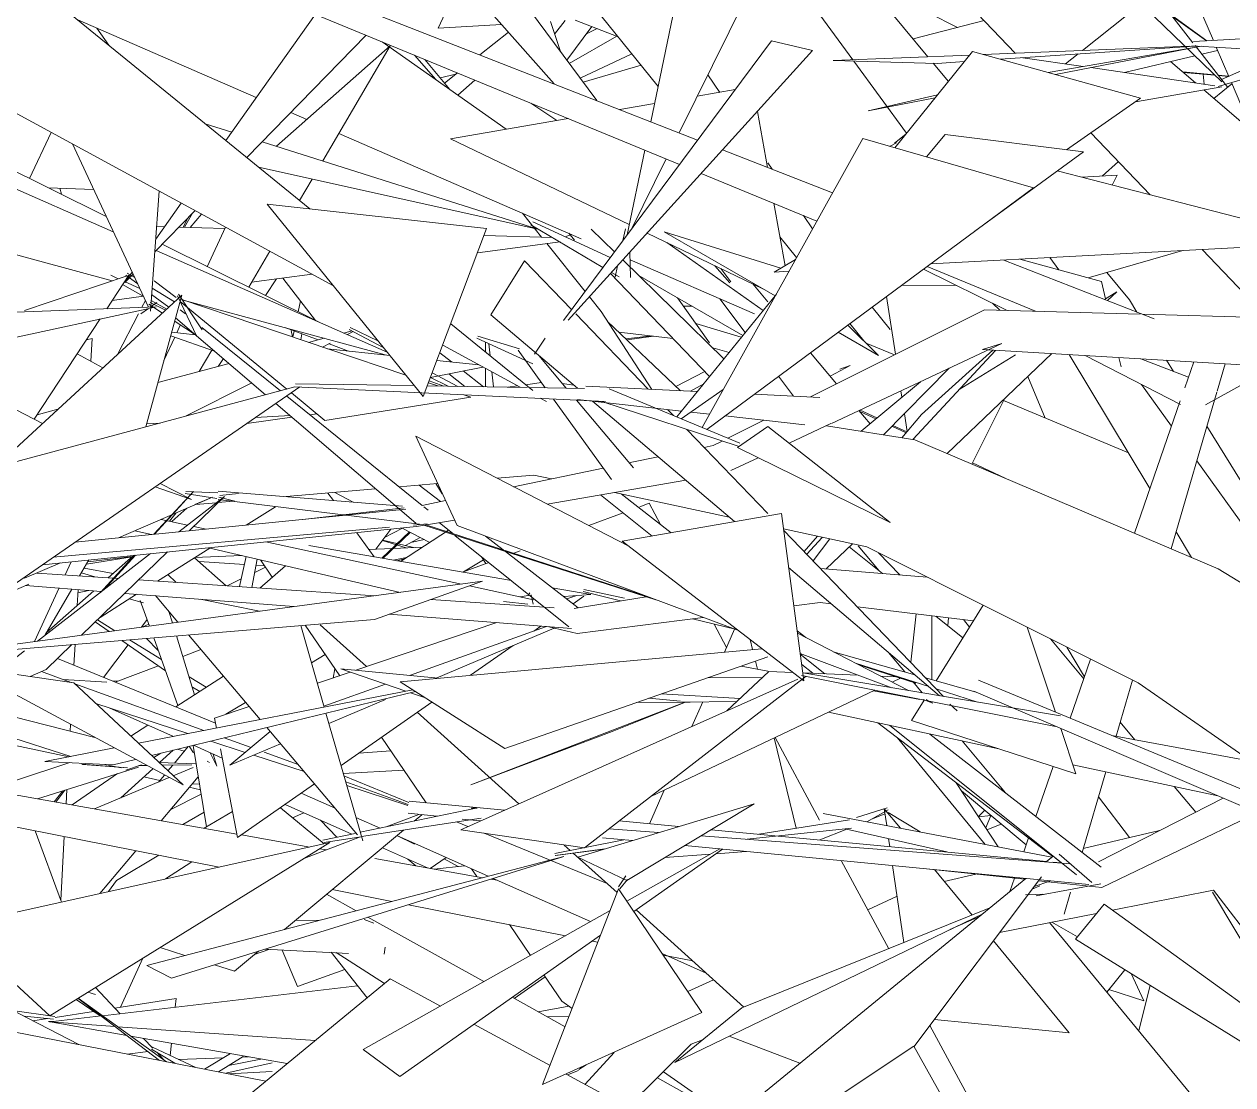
# Model space of a CAD drawing. Header units: millimetres. Extents: x 78096 to 288885, y -20632 to 149556.
# Drawn here: x 251142.8 to 251389.1, y 94110.8 to 94326.8 of the extents above; entities that cross this region are included whole.
import ezdxf

# ---------------------------------------------------------------- set-up
doc = ezdxf.new("R2010")
doc.units = ezdxf.units.MM
doc.layers.add('G-IMPT', color=8, linetype='Continuous', lineweight=9)
doc.layers.add('L-PLNT', color=71, linetype='Continuous', lineweight=9)

# ---------------------------------------------------------------- blocks, each defined once
blk = doc.blocks.new('ZZ-V - Tree Broadleaf 1 - 3dtree rotund SIMPLU-4826059-TOMH A-A')
at = {"layer": 'G-IMPT'}
for p, q in [((25575.53, 94314.15), (25534.24, 94365.21)), ((25512.98, 94361.45), (25554.38, 94314.63)), ((25530.25, 94355.59), (25563.03, 94311.24)), ((25627.4, 94342.8), (25648.27, 94320.9)), ((25680.86, 94341.68), (25688.63, 94323.52)), ((25530.71, 94325.98), (25535.42, 94336.07)), ((25630.47, 94320.18), (25617.28, 94336.09)), ((25661.95, 94321.44), (25673.91, 94330.95)), ((25615.19, 94319.57), (25607.74, 94329.76)), ((25493.68, 94311.88), (25457.3, 94327.68)), ((25463.64, 94322.52), (25461.17, 94326)), ((25543.65, 94326.76), (25530.71, 94325.98)), ((25627.45, 94323.82), (25641.93, 94327.55)), ((25520.92, 94322.37), (25497.79, 94301.94)), ((25520.92, 94322.37), (25507.2, 94298.95)), ((25519.29, 94323.23), (25544.57, 94305.4)), ((25686.26, 94320.7), (25689.51, 94321.48)), ((25689.24, 94322.11), (25691.77, 94316.18)), ((25525.93, 94320.49), (25530.22, 94315.52)), ((25528.01, 94319.63), (25533.1, 94313.49)), ((25626.14, 94304.61), (25615.39, 94319.3)), ((25634.66, 94315.13), (25631.57, 94318.85)), ((25658.52, 94318.71), (25661.07, 94320.74)), ((25670.53, 94316.96), (25684.86, 94320.37)), ((25679.93, 94319.2), (25685.02, 94314.84)), ((25588.08, 94312.93), (25585.64, 94316.52)), ((25692.32, 94314.9), (25697.1, 94303.73)), ((25583.47, 94312.14), (25591.23, 94313.48)), ((25686.68, 94313.42), (25696.58, 94304.95)), ((25503.98, 94307.4), (25500.7, 94308.83)), ((25567.71, 94309.41), (25574.8, 94310.64)), ((25595.74, 94309.01), (25597.79, 94297.64)), ((25533.26, 94303.45), (25557.22, 94307.59)), ((25559.86, 94283.12), (25510.49, 94304.57)), ((25663.7, 94304.69), (25675.74, 94292.06)), ((25533.26, 94303.45), (25569.65, 94286)), ((25622.69, 94301.92), (25624.06, 94302.62)), ((25598.75, 94297.26), (25597.86, 94298.56)), ((25505.04, 94295.27), (25502.48, 94290.9)), ((25669.03, 94296.09), (25661.87, 94295.63)), ((25669.03, 94296.09), (25668, 94294.05)), ((25599.1, 94290.34), (25601.39, 94277.63)), ((25551.79, 94283.45), (25547.89, 94288.33)), ((25607, 94285.14), (25605.16, 94287.84)), ((25473.37, 94285.6), (25474.96, 94285.56)), ((25477.9, 94285.48), (25487.27, 94285.22)), ((25483.67, 94277.43), (25487.39, 94285.49)), ((25557.33, 94284.23), (25558.5, 94282.8)), ((25573.28, 94284.25), (25596.89, 94272.93)), ((25599.34, 94271.52), (25576.79, 94284.51)), ((25600.52, 94277.12), (25576.79, 94284.51)), ((25538.74, 94280.28), (25555.55, 94282.47)), ((25540.06, 94283.77), (25553.99, 94283.39)), ((25560.65, 94272.39), (25552.86, 94282.12)), ((25577.29, 94282.33), (25596.9, 94268.51)), ((25603.74, 94279.27), (25600.33, 94283.49)), ((25496.43, 94280.57), (25492.13, 94273.23)), ((25655.33, 94279.27), (25657.13, 94276.78)), ((25682.4, 94280.7), (25663.13, 94275.15)), ((25686.37, 94280.91), (25698.85, 94267.8)), ((25595.14, 94267.8), (25569.83, 94278.79)), ((25587.1, 94277.62), (25590.16, 94274.17)), ((25588.31, 94277.05), (25590.32, 94274.32)), ((25646.63, 94268.53), (25629.62, 94276.95)), ((25665.82, 94274.42), (25649.18, 94278.95)), ((25492.73, 94274.27), (25505.07, 94275.88)), ((25505.72, 94266.49), (25499.11, 94275.1)), ((25571.48, 94275.73), (25592.76, 94263.4)), ((25665.82, 94274.42), (25666.64, 94270.86)), ((25671.54, 94270.66), (25666.91, 94276.24)), ((25594.81, 94273.93), (25597.86, 94270.29)), ((25625.17, 94273.66), (25636.35, 94273.62)), ((25464.33, 94270.55), (25470.69, 94271.39)), ((25563.91, 94268.32), (25561.53, 94271.3)), ((25588.08, 94270.86), (25593.28, 94264.04)), ((25623.87, 94259.58), (25622.08, 94271.37)), ((25643.67, 94270), (25645.15, 94268.57)), ((25673.07, 94268.17), (25671.54, 94270.66)), ((25574.24, 94252.45), (25563.91, 94268.32)), ((25619.13, 94269.18), (25622.78, 94264.65)), ((25477.47, 94263.96), (25478.2, 94265.55)), ((25580.06, 94252.17), (25565.24, 94266.28)), ((25620.45, 94259.35), (25614.2, 94265.54)), ((25617.43, 94262.34), (25614.6, 94265.84)), ((25460.23, 94262.78), (25459.06, 94262.54)), ((25460.23, 94262.78), (25459.97, 94258.19)), ((25474.87, 94258.31), (25477.06, 94263.08)), ((25620.45, 94259.35), (25612.23, 94264.08)), ((25462.44, 94256.84), (25457.2, 94259.7)), ((25484.63, 94260.44), (25482.07, 94256.07)), ((25606.57, 94259.9), (25611.88, 94253.58)), ((25623.65, 94259.47), (25617.9, 94261.87)), ((25659.27, 94259.52), (25675.71, 94232.28)), ((25614.67, 94257.33), (25610.55, 94255.16)), ((25612.52, 94256.54), (25614.67, 94257.33)), ((25662.5, 94259.33), (25681.91, 94249.38)), ((25669.39, 94258.93), (25669.83, 94257.05)), ((25673.86, 94258.67), (25683.57, 94254.91)), ((25680.49, 94256.1), (25679.1, 94258.36)), ((25684.66, 94258.04), (25682.83, 94252.78)), ((25701.07, 94257.08), (25687.01, 94249.28)), ((25691.05, 94257.67), (25689.41, 94252.07)), ((25600.08, 94255.1), (25603.14, 94251.08)), ((25621.46, 94243.18), (25634.84, 94256.75)), ((25650.86, 94255.05), (25654.39, 94246.6)), ((25584.82, 94253.6), (25582.15, 94252.07)), ((25616.88, 94243.92), (25628.95, 94253.99)), ((25625.19, 94250.86), (25625, 94252.14)), ((25674, 94253.44), (25680.12, 94244.96)), ((25646.1, 94250.52), (25639.42, 94237.24)), ((25671.35, 94239.49), (25645.91, 94250.15)), ((25681.9, 94250.08), (25672.54, 94223.16)), ((25689.36, 94251.9), (25680.01, 94219.98)), ((25616.44, 94248.13), (25618.7, 94245.44)), ((25620.11, 94246.62), (25616.66, 94248.24)), ((25626.26, 94243.87), (25625.71, 94247.49)), ((25626.17, 94243.77), (25623.34, 94245.1)), ((25698.61, 94226.65), (25687.33, 94244.98)), ((25646.25, 94234.33), (25639.54, 94237.49)), ((25685.25, 94237.86), (25695.51, 94223.65)), ((25531.56, 94231.2), (25530.28, 94233.26)), ((25509.38, 94229.81), (25508.26, 94231.34)), ((25509.64, 94231.46), (25513.4, 94229.48)), ((25479.51, 94228.23), (25476.44, 94225.51)), ((25497.58, 94228.55), (25491.64, 94224.8)), ((25573.69, 94229.24), (25571.8, 94228.55)), ((25573.69, 94229.24), (25576.03, 94224.91)), ((25568.41, 94227.29), (25561.41, 94224.71)), ((25517.7, 94218.34), (25514.13, 94223.26)), ((25532.85, 94223.75), (25523.06, 94217.41)), ((25523.4, 94224.21), (25529, 94221.25)), ((25681.03, 94223.46), (25684.2, 94218.2)), ((25484.22, 94220.12), (25473.53, 94213.39)), ((25621.22, 94214.95), (25614.44, 94220.36)), ((25459.59, 94217.71), (25457.68, 94214.45)), ((25468.69, 94218.64), (25463.53, 94214.06)), ((25481.12, 94218.17), (25487.51, 94212.45)), ((25496.94, 94214.22), (25494.55, 94217.72)), ((25539.95, 94217.73), (25535.89, 94215.3)), ((25540.43, 94216.97), (25539.56, 94218.37)), ((25547.4, 94219.55), (25546.11, 94219.07)), ((25454.74, 94214.65), (25455.99, 94217.34)), ((25541.03, 94217.19), (25535.68, 94215.22)), ((25475.64, 94214.72), (25477.36, 94213.13)), ((25448.5, 94201.1), (25453.52, 94212)), ((25456.12, 94211.79), (25450.59, 94202.34)), ((25460.58, 94211.44), (25450.88, 94202.84)), ((25457.38, 94211.69), (25457.2, 94208.44)), ((25469.28, 94210.71), (25461.84, 94206.02)), ((25628.11, 94206.72), (25626.98, 94196.87)), ((25631.28, 94206.35), (25631.29, 94193.35)), ((25637.61, 94201.86), (25632.12, 94206.25)), ((25634.7, 94205.94), (25634.52, 94204.33)), ((25637.76, 94205.58), (25638.95, 94204.01)), ((25510.66, 94194.12), (25503.62, 94204.43)), ((25506.68, 94204.52), (25516.15, 94195.98)), ((25586.93, 94204.64), (25589.49, 94199.9)), ((25456.76, 94200.52), (25456.52, 94196.27)), ((25655.45, 94201.62), (25662.25, 94193.52)), ((25507.72, 94198.42), (25504.91, 94196.74)), ((25662.38, 94193.91), (25658.79, 94199.95)), ((25453.19, 94197.63), (25485.37, 94184.46)), ((25663.64, 94197.52), (25659.46, 94185.5)), ((25454.33, 94193.35), (25463.22, 94192.84)), ((25486.98, 94194.05), (25477.28, 94187.77)), ((25672.18, 94193.24), (25668.84, 94181.82)), ((25491.5, 94188.7), (25487.47, 94186.28)), ((25460.76, 94181.57), (25440.07, 94186.85)), ((25463.67, 94187.61), (25476.82, 94181.77)), ((25526.46, 94186.68), (25547.14, 94168.03)), ((25455.85, 94184.21), (25455.77, 94182.84)), ((25471.6, 94184.09), (25468.11, 94181.83)), ((25669.67, 94184.66), (25672.66, 94181.11)), ((25455.88, 94177.7), (25442.38, 94182.02)), ((25528.3, 94168.28), (25519.2, 94181.62)), ((25599.37, 94181.54), (25608.43, 94164.7)), ((25642.17, 94159.78), (25624.25, 94181.53)), ((25442.06, 94180.45), (25455.49, 94177.62)), ((25474.24, 94178.36), (25472.77, 94177.47)), ((25480.88, 94179.96), (25486.74, 94177.36)), ((25400.74, 94177.64), (25489.73, 94161.87)), ((25444.84, 94172.88), (25455.7, 94176.43)), ((25467.46, 94175.36), (25458.16, 94176.15)), ((25458.29, 94176.06), (25467.46, 94175.36)), ((25462.8, 94176.08), (25466.14, 94175.38)), ((25467.1, 94174.9), (25470.31, 94176)), ((25449.12, 94169.07), (25469.67, 94175.54)), ((25511.54, 94173.74), (25524.74, 94168.34)), ((25656.03, 94175.64), (25652.49, 94165.45)), ((25666.72, 94174.56), (25661.9, 94158.13)), ((25398.65, 94172.45), (25486.08, 94155.15)), ((25455.11, 94170.96), (25454.95, 94168.04)), ((25636.27, 94172.35), (25644.79, 94159.28)), ((25680.66, 94171.57), (25685.04, 94166.35)), ((25454.25, 94170.69), (25452.47, 94168.48)), ((25452.83, 94168.41), (25454.66, 94170.81)), ((25502.83, 94170.21), (25509.71, 94167.16)), ((25650.48, 94159.67), (25637.34, 94170.72)), ((25665.23, 94169.47), (25671.55, 94161.16)), ((25483.07, 94163.06), (25488.84, 94166.48)), ((25513.98, 94165.26), (25518.88, 94163.09)), ((25534.47, 94164.35), (25536.79, 94163.4)), ((25645.41, 94163.93), (25642.51, 94162.78)), ((25453.99, 94148.04), (25448.64, 94162.55)), ((25454.57, 94161.38), (25453.85, 94148.41)), ((25490.63, 94161.71), (25504.57, 94159.25)), ((25522.3, 94161.57), (25540.93, 94153.3)), ((25540.07, 94162.06), (25565.12, 94151.81)), ((25650.99, 94161.12), (25650, 94158.29)), ((25677.68, 94162.61), (25662.14, 94158.93)), ((25506.61, 94158.88), (25507.89, 94158.66)), ((25556.42, 94159.66), (25557.64, 94158.55)), ((25465.17, 94152.44), (25473.82, 94157.57)), ((25475.2, 94152.74), (25480.51, 94156.25)), ((25517.84, 94156.89), (25539.8, 94153)), ((25558.25, 94158), (25567.16, 94149.96)), ((25612.85, 94156.49), (25622.51, 94138.54)), ((25536.09, 94155.45), (25529.88, 94154.76)), ((25538.58, 94153.22), (25537.49, 94154.82)), ((25640.24, 94153.75), (25633.82, 94152.23)), ((25465.17, 94152.44), (25463.59, 94150.17)), ((25541.45, 94152.71), (25542.77, 94152.48)), ((25541.92, 94152.86), (25561.74, 94144.05)), ((25648.14, 94152.91), (25647.19, 94150.19)), ((25507.99, 94149.63), (25514.04, 94146.28)), ((25509.14, 94150.59), (25521.31, 94148.18)), ((25624.21, 94149.21), (25618.23, 94146.49)), ((25659.54, 94150.04), (25658.23, 94145.57)), ((25688.66, 94150.46), (25668.12, 94146.38)), ((25704.35, 94123.37), (25688.48, 94150.04)), ((25721.18, 94108.04), (25688.66, 94150.46)), ((25524.67, 94147.51), (25556.65, 94141.18)), ((25571.07, 94146.44), (25593.02, 94126.64)), ((25501.55, 94144.26), (25506.6, 94144.34)), ((25517.62, 94143.74), (25515.64, 94144.48)), ((25516.42, 94144.96), (25540.04, 94131.85)), ((25664.84, 94145.73), (25645.08, 94141.81)), ((25688.93, 94103.03), (25655.28, 94143.87)), ((25655.76, 94143.93), (25660.96, 94140.95)), ((25549.53, 94137.18), (25545.26, 94143.44)), ((25562.09, 94140.11), (25563.25, 94139.88)), ((25495.33, 94138.43), (25512.46, 94137.57)), ((25516.23, 94128.54), (25508.93, 94137.84)), ((25509.92, 94137.8), (25519.8, 94131.48)), ((25519.96, 94138.85), (25519.73, 94137.46)), ((25576.34, 94137.57), (25585.34, 94133.57)), ((25576.56, 94137.24), (25582.59, 94136.05)), ((25427.18, 94134.65), (25457.54, 94119.01)), ((25483.97, 94101.98), (25520.92, 94132.4)), ((25520.92, 94132.4), (25531.17, 94126.86)), ((25555.91, 94127.84), (25552.26, 94133.19)), ((25586.84, 94132.22), (25581.56, 94129.82)), ((25459.37, 94129.67), (25460.9, 94129.25)), ((25675.74, 94131.09), (25673.42, 94121.85)), ((25475.41, 94115.53), (25457.37, 94128.44)), ((25457.37, 94128.43), (25473.97, 94115.81)), ((25545.81, 94128.64), (25556.58, 94122.66)), ((25558.02, 94126.37), (25555.91, 94127.84)), ((25420.74, 94126.18), (25495.64, 94111.59)), ((25538.02, 94123.16), (25553.53, 94114.78)), ((25630.91, 94122.93), (25651.5, 94084.68)), ((25584.57, 94119.98), (25582.26, 94119.08)), ((25566.55, 94117.43), (25560.65, 94110.93)), ((25582.26, 94119.08), (25569.32, 94106.24)), ((25559.37, 94113.96), (25560.9, 94114.87)), ((25556.79, 94113.02), (25594.66, 94092.55)), ((25557.08, 94112.86), (25559.33, 94113.76)), ((25575.37, 94112.24), (25590.42, 94103.88)), ((25622.89, 94081.34), (25576.61, 94113.47))]:
    blk.add_line(p, q, dxfattribs=at)
blk = doc.blocks.new('ZZ-V - Tree Broadleaf 1 - 3dtree rotund SIMPLU-4826034-TOMH A-A')
at = {"layer": 'G-IMPT'}
for p, q in [((25687.25, 94323.45), (25621.84, 94370.39)), ((25624.76, 94369.14), (25687.28, 94323.45)), ((25606.06, 94357.81), (25579.79, 94304.68)), ((25584.12, 94355.25), (25574.02, 94306.94)), ((25471.87, 94346.92), (25583.58, 94303.2)), ((25442.44, 94339.78), (25504.56, 94289.21)), ((25690.35, 94315.07), (25665.6, 94338.99)), ((25487.69, 94336.25), (25579.9, 94298.25)), ((25487.46, 94303.13), (25505.72, 94328.82)), ((25680.16, 94328.53), (25684.47, 94323)), ((25509.37, 94273.54), (25411.04, 94326.97)), ((25516.06, 94324.56), (25491.74, 94299.64)), ((25684.58, 94323.31), (25711.32, 94324.71)), ((25556.23, 94266.46), (25598.65, 94323.45)), ((25607, 94321.42), (25557.2, 94266.53)), ((25607, 94321.42), (25598.65, 94323.45)), ((25639.6, 94321.23), (25623.72, 94301.63)), ((25639.6, 94321.23), (25673.81, 94311.74)), ((25683.73, 94322.31), (25641.76, 94320.64)), ((25645.19, 94319.68), (25684.88, 94322.33)), ((25654.99, 94316.96), (25685.1, 94322.13)), ((25686.18, 94322.31), (25656.46, 94316.56)), ((25684.25, 94322.39), (25709.99, 94320.93)), ((25684.9, 94322.45), (25691.57, 94313.89)), ((25639.03, 94320.53), (25611.16, 94319.41)), ((25632.4, 94318.83), (25611.16, 94319.41)), ((25632.4, 94318.83), (25637.96, 94319.2)), ((25649.79, 94319.99), (25662.12, 94318.19)), ((25689.64, 94314.11), (25713.02, 94320.98)), ((25690.29, 94315.53), (25701.05, 94320.29)), ((25663.7, 94317.96), (25688.95, 94314.27)), ((25672.77, 94311.02), (25690.38, 94314.06)), ((25632.46, 94312.41), (25618.32, 94309.17)), ((25631.98, 94311.82), (25618.32, 94309.17)), ((25673.81, 94311.74), (25658.75, 94301.24)), ((25416.84, 94310.58), (25463.12, 94287.63)), ((25488.67, 94304.83), (25483.26, 94306.55)), ((25626, 94304.44), (25623.71, 94302.56)), ((25630.19, 94299.77), (25634, 94304.35)), ((25662.16, 94300.81), (25634, 94304.35)), ((25456.22, 94302.42), (25471.71, 94269.2)), ((25551.01, 94285.05), (25494.88, 94302.86)), ((25584.48, 94244.68), (25617.22, 94303.5)), ((25652, 94293.5), (25617.22, 94303.5)), ((25572.82, 94301.17), (25569.2, 94283.88)), ((25577.16, 94299.38), (25570.09, 94285.07)), ((25588.66, 94301.21), (25611.07, 94292.44)), ((25662.16, 94300.81), (25640.06, 94284.67)), ((25494.12, 94297.7), (25551.01, 94285.05)), ((25656.83, 94296.92), (25711.37, 94282.91)), ((25439.55, 94295.53), (25464.55, 94284.54)), ((25584.32, 94296.43), (25607.88, 94286.72)), ((25472.09, 94268.4), (25473.9, 94292.81)), ((25652, 94293.5), (25585.45, 94244.28)), ((25473.18, 94283.04), (25478.39, 94290.37)), ((25540.59, 94285.19), (25495.86, 94290.18)), ((25527.7, 94250.96), (25495.86, 94290.18)), ((25481.2, 94288.85), (25472.98, 94280.44)), ((25464.34, 94274.56), (25424.14, 94285.47)), ((25540.59, 94285.19), (25527.7, 94250.96)), ((25549.63, 94285.98), (25564.3, 94277.29)), ((25550.01, 94286.55), (25565.78, 94279.28)), ((25561.92, 94285.05), (25566.64, 94280.44)), ((25568.87, 94285.16), (25568.36, 94282.74)), ((25474.49, 94281.98), (25506.37, 94266.17)), ((25631.04, 94278), (25710.25, 94282.16)), ((25473.26, 94280.72), (25520.34, 94260.03)), ((25569.78, 94280.4), (25569.93, 94275.25)), ((25541.45, 94267.62), (25548.33, 94278.64)), ((25557.9, 94268.69), (25548.33, 94278.64)), ((25567.26, 94277.62), (25566.76, 94275.27)), ((25568.41, 94278.72), (25588.94, 94258.69)), ((25599.19, 94276.32), (25603.54, 94278.92)), ((25630.33, 94277.47), (25652.41, 94268.37)), ((25645.96, 94278.78), (25676.56, 94266.8)), ((25467.36, 94275.58), (25446.49, 94268.5)), ((25463.22, 94268.87), (25467.7, 94275.7)), ((25464.03, 94275.67), (25465.57, 94274.97)), ((25466.84, 94274.39), (25469.95, 94272.97)), ((25466.89, 94274.2), (25468.39, 94276.31)), ((25468.57, 94275.92), (25466.89, 94274.2)), ((25467.1, 94275.72), (25469.51, 94273.91)), ((25467.37, 94276.14), (25468.91, 94275.2)), ((25472.88, 94274.57), (25477.35, 94271.12)), ((25565.85, 94276.06), (25586, 94255.05)), ((25566.03, 94276.26), (25567.61, 94275.33)), ((25599.19, 94276.32), (25602.18, 94276.48)), ((25466.45, 94273.78), (25470.66, 94271.45)), ((25472.43, 94273.06), (25477.03, 94270.26)), ((25477.86, 94271.84), (25482.64, 94264.57)), ((25599.61, 94271.86), (25579.33, 94246.82)), ((25669, 94272.33), (25666.46, 94270.76)), ((25669, 94272.33), (25667.09, 94270.51)), ((25440.4, 94236.55), (25478.49, 94271.6)), ((25471.18, 94244.81), (25478.49, 94271.6)), ((25471.79, 94269.81), (25474.55, 94267.98)), ((25472.05, 94270.15), (25475.16, 94268.54)), ((25472.25, 94270.57), (25475.44, 94268.8)), ((25472.34, 94271.79), (25475.83, 94269.16)), ((25477.59, 94271.51), (25481.55, 94263.2)), ((25499.89, 94252.5), (25478.15, 94270.35)), ((25524.17, 94255.31), (25478.27, 94270.81)), ((25519.93, 94259.46), (25478.77, 94270.64)), ((25408.05, 94267.07), (25450.15, 94245.52)), ((25408.66, 94266.76), (25473.29, 94269.26)), ((25424.48, 94258.66), (25471.83, 94268.94)), ((25472, 94268.98), (25473.29, 94269.26)), ((25477.24, 94267.04), (25495.58, 94251.35)), ((25478.15, 94268.66), (25479.22, 94267.8)), ((25541.45, 94267.62), (25559.08, 94252.66)), ((25573.48, 94252.49), (25558.75, 94267.8)), ((25642.03, 94268.66), (25606.56, 94250.92)), ((25673.72, 94267.77), (25642.03, 94268.66)), ((25713.38, 94266.64), (25674.13, 94267.75)), ((25448.45, 94246.39), (25461.84, 94266.78)), ((25477.14, 94266.26), (25481.48, 94263.38)), ((25482.61, 94265.06), (25498.58, 94252.15)), ((25499.67, 94264.96), (25506.29, 94262.53)), ((25512.57, 94264.65), (25519.55, 94261)), ((25512.77, 94265.04), (25518.46, 94262.35)), ((25533.29, 94265.81), (25549.98, 94252.23)), ((25485.18, 94260.24), (25476.24, 94263.36)), ((25481.19, 94263.57), (25476.44, 94264.07)), ((25504.34, 94262.01), (25507.48, 94262.84)), ((25511.5, 94263.92), (25513.15, 94264.36)), ((25512.23, 94263.59), (25513.44, 94264.2)), ((25538.58, 94262.84), (25550.02, 94257.67)), ((25538.81, 94263.31), (25547.31, 94260.73)), ((25540.34, 94262.04), (25540.34, 94260.07)), ((25552.49, 94262.87), (25550.35, 94259.6)), ((25507.18, 94261.05), (25508.73, 94261.82)), ((25520.88, 94259.36), (25508.19, 94260.71)), ((25508.5, 94261.71), (25512.46, 94260.25)), ((25531.06, 94259.88), (25533.43, 94258.03)), ((25547.4, 94252.87), (25531.65, 94261.43)), ((25541.05, 94261.72), (25541.32, 94259.28)), ((25547.02, 94260.41), (25552.53, 94252.77)), ((25645.54, 94261.77), (25610.84, 94245.51)), ((25627.43, 94242.23), (25644.26, 94260.39)), ((25629.2, 94247.3), (25643.7, 94260.42)), ((25655.76, 94259.72), (25634.4, 94239.37)), ((25641.63, 94260.54), (25645.54, 94261.77)), ((25714.33, 94256.31), (25641.63, 94260.54)), ((25473.64, 94253.83), (25488.16, 94257.69)), ((25538.99, 94257.44), (25530.48, 94258.34)), ((25551.25, 94259.31), (25556.82, 94252.7)), ((25648.32, 94259.5), (25636.86, 94252.4)), ((25529.17, 94254.86), (25532.73, 94253.09)), ((25529.18, 94254.88), (25539.84, 94256.98)), ((25529.52, 94255.79), (25534.73, 94253.06)), ((25532.91, 94255.62), (25536.15, 94253.04)), ((25535.8, 94256.19), (25539.94, 94252.97)), ((25540.35, 94256.71), (25540.35, 94252.97)), ((25541.67, 94255.99), (25542.01, 94252.94)), ((25501.52, 94252.94), (25419.16, 94230.86)), ((25434.26, 94205.81), (25502.55, 94252.93)), ((25479.28, 94246.98), (25492.75, 94253.77)), ((25501.52, 94252.96), (25564.83, 94249.97)), ((25501.69, 94253.6), (25525.89, 94253.2)), ((25528.53, 94253.16), (25548.86, 94252.83)), ((25530.65, 94253.13), (25528.76, 94253.76)), ((25528.92, 94254.2), (25531.89, 94253.1)), ((25546.86, 94253.17), (25544.89, 94252.89)), ((25551.75, 94253.85), (25548.54, 94253.4)), ((25549.25, 94252.82), (25560.5, 94252.64)), ((25558.34, 94253.29), (25556, 94253.67)), ((25560.79, 94253.09), (25583.53, 94252.01)), ((25592.2, 94241.47), (25565.55, 94252.54)), ((25588.81, 94252.45), (25580.21, 94246.45)), ((25499.89, 94251.09), (25527.46, 94228.81)), ((25507.65, 94246.13), (25500.82, 94251.74)), ((25507.65, 94246.13), (25537.39, 94250.85)), ((25537.39, 94250.85), (25535.95, 94251.34)), ((25552.76, 94249.96), (25551.49, 94250.65)), ((25554.19, 94250.47), (25566.04, 94234.07)), ((25558.88, 94250.25), (25570.52, 94236.44)), ((25559.11, 94250.41), (25580.31, 94248.03)), ((25562.14, 94250.07), (25591.09, 94225.51)), ((25591.82, 94240.86), (25564.04, 94249.99)), ((25595.16, 94251.46), (25608.46, 94250.82)), ((25449.03, 94247.26), (25453.27, 94248.39)), ((25497.67, 94249.56), (25526.14, 94225.19)), ((25506.03, 94247.46), (25504.62, 94247.27)), ((25578.67, 94247.09), (25577.46, 94248.35)), ((25582.17, 94247.82), (25585.99, 94247.39)), ((25629.2, 94247.3), (25625.16, 94242.59)), ((25471.36, 94245.44), (25474.12, 94245.59)), ((25500.94, 94246.75), (25491.74, 94245.47)), ((25493.5, 94246.69), (25500.55, 94247.09)), ((25589.18, 94247.04), (25605.43, 94245.21)), ((25597.04, 94246.15), (25589.73, 94242.5)), ((25597.9, 94244.87), (25591.67, 94240.63)), ((25597.9, 94244.87), (25622.8, 94225.32)), ((25610.74, 94245.46), (25602.23, 94241.47)), ((25627.84, 94242.16), (25609.84, 94245.04)), ((25534.57, 94224.69), (25526.17, 94242.89)), ((25569.45, 94220.56), (25526.17, 94242.89)), ((25597.86, 94227.14), (25581.36, 94244.3)), ((25586.72, 94240.99), (25584.9, 94240.62)), ((25588.59, 94241.92), (25586.72, 94240.99)), ((25622.8, 94225.32), (25591.67, 94240.63)), ((25689.59, 94215.91), (25627.84, 94242.16)), ((25575.55, 94238.69), (25569.85, 94237.52)), ((25595.94, 94238.53), (25590.33, 94235.9)), ((25550.24, 94235), (25542.73, 94234.34)), ((25564.36, 94236.39), (25546.05, 94232.63)), ((25553.81, 94234.23), (25550.24, 94235)), ((25473.08, 94232.59), (25480.46, 94230.01)), ((25474.07, 94233.28), (25480.46, 94230.01)), ((25530.6, 94233.29), (25522.76, 94232.6)), ((25526.85, 94232.96), (25531.23, 94229.58)), ((25581.15, 94233.94), (25552.93, 94229.09)), ((25484.75, 94230.49), (25465.58, 94222.22)), ((25472.82, 94222.94), (25480.85, 94231.65)), ((25480.85, 94231.65), (25472.94, 94222.95)), ((25487.17, 94230.61), (25477.89, 94223.44)), ((25479.17, 94231.26), (25485.62, 94230.25)), ((25479.33, 94231.63), (25485.85, 94231.37)), ((25480.01, 94223.65), (25487.18, 94230.6)), ((25481.15, 94228.98), (25484.72, 94230.49)), ((25526.93, 94225), (25485.88, 94230.02)), ((25485.93, 94231.73), (25523.47, 94228.65)), ((25486.06, 94230.48), (25489.27, 94229.67)), ((25490.03, 94231.21), (25486.24, 94230.86)), ((25517.96, 94232.19), (25499.73, 94230.6)), ((25563.82, 94230.96), (25574.32, 94222.58)), ((25590.03, 94226.41), (25566.67, 94231.45)), ((25567.98, 94231.17), (25578.16, 94223.25)), ((25456.77, 94221.34), (25524.17, 94228.03)), ((25485.56, 94229.36), (25481.27, 94228.99)), ((25488.93, 94229.66), (25485.94, 94229.4)), ((25523.83, 94228.33), (25503.14, 94225.95)), ((25532.22, 94229.79), (25527.46, 94228.81)), ((25527.78, 94228.55), (25528.66, 94227.83)), ((25479.67, 94224.81), (25474.28, 94225.97)), ((25525.69, 94224.82), (25528.51, 94225.08)), ((25534.04, 94225.84), (25526.28, 94224.5)), ((25530.92, 94225.3), (25533.69, 94223.08)), ((25600.63, 94227.17), (25568.22, 94221.51)), ((25600.63, 94227.17), (25605.22, 94193.08)), ((25526.28, 94224.5), (25450.11, 94216.74)), ((25452.31, 94218.26), (25520.83, 94224.39)), ((25472.33, 94222.89), (25468.95, 94223.67)), ((25483.47, 94223.99), (25480.93, 94224.54)), ((25527.77, 94224.76), (25575.09, 94209.58)), ((25528.24, 94224.84), (25572.64, 94210.5)), ((25534.14, 94222.71), (25557.33, 94204.12)), ((25534.57, 94224.69), (25591.88, 94203.33)), ((25618.05, 94220.35), (25601.05, 94224.02)), ((25633.66, 94189.93), (25601.08, 94223.79)), ((25523.01, 94211.11), (25483.94, 94220.19)), ((25535.46, 94212.78), (25495.6, 94221.38)), ((25504.36, 94220.65), (25545.64, 94213.5)), ((25540.39, 94222.52), (25543.98, 94219.75)), ((25605.22, 94193.08), (25568.22, 94221.51)), ((25607.97, 94222.53), (25605.3, 94219.41)), ((25605.8, 94218.89), (25608.98, 94222.31)), ((25610.48, 94221.99), (25607.1, 94217.53)), ((25615.1, 94220.99), (25609.75, 94215.89)), ((25673.32, 94192.67), (25618.05, 94220.35)), ((25472.13, 94218.99), (25449.08, 94201.18)), ((25458.1, 94202.39), (25475.57, 94219.34)), ((25461.92, 94211.1), (25468.88, 94218.66)), ((25469.05, 94218.67), (25462.77, 94211.76)), ((25544.41, 94219.42), (25559.26, 94207.97)), ((25620.45, 94219.15), (25624.76, 94214.66)), ((25453.77, 94217.12), (25446.49, 94213.97)), ((25494.37, 94211.99), (25499.63, 94216.54)), ((25602.11, 94216.15), (25632.87, 94190.06)), ((25630.34, 94214.2), (25608.59, 94215.99)), ((25742.54, 94183.35), (25689.59, 94215.91)), ((25539.74, 94213.36), (25429.74, 94198.58)), ((25440.44, 94209.82), (25447.33, 94212.77)), ((25448.95, 94215.04), (25465.57, 94213.92)), ((25469.7, 94213.64), (25517.86, 94210.42)), ((25539.74, 94213.36), (25517.76, 94205.61)), ((25462.08, 94211.28), (25446.68, 94212.49)), ((25501.32, 94208.2), (25466.87, 94210.9)), ((25473.11, 94210.45), (25477.7, 94205.02)), ((25550.16, 94209.61), (25537.11, 94212.43)), ((25547.4, 94210.22), (25549.07, 94210.48)), ((25549.41, 94210.99), (25549.04, 94210.45)), ((25549.66, 94210.57), (25550.08, 94208.71)), ((25553.97, 94212.05), (25561.8, 94210.7)), ((25556.32, 94210.24), (25561.8, 94210.7)), ((25559, 94210.47), (25556.94, 94209.77)), ((25558.2, 94208.8), (25560.42, 94210.34)), ((25560.25, 94211.28), (25567.88, 94209.38)), ((25560.38, 94211.69), (25568.68, 94209.92)), ((25482.22, 94209.7), (25494.3, 94207.25)), ((25529.24, 94209.65), (25554.32, 94207.97)), ((25544, 94209.25), (25549.02, 94208.7)), ((25573.08, 94210.23), (25558.41, 94207.83)), ((25608.52, 94209.06), (25603.16, 94208.37)), ((25610.8, 94208.79), (25608.52, 94209.06)), ((25639.77, 94205.34), (25616.13, 94208.15)), ((25641.73, 94208.49), (25632.18, 94193.1)), ((25430.54, 94198.34), (25517.76, 94205.61)), ((25557.87, 94203.75), (25520.76, 94206.67)), ((25584.69, 94206.01), (25559.06, 94202.73)), ((25582.54, 94205.73), (25591.21, 94203.58)), ((25502.72, 94204.35), (25507.51, 94187.74)), ((25542.67, 94204.94), (25513.93, 94195.23)), ((25524.91, 94194.18), (25552.81, 94204.15)), ((25554.37, 94203.82), (25530.33, 94193.66)), ((25550.18, 94203.21), (25551.66, 94204.24)), ((25559.06, 94202.73), (25553.28, 94204.08)), ((25589.07, 94198.95), (25591.11, 94203.6)), ((25603.85, 94203.27), (25605.59, 94201.92)), ((25656.46, 94186.74), (25650.71, 94204)), ((25450.86, 94195.37), (25456.12, 94200.47)), ((25479.87, 94202.45), (25494.46, 94185.2)), ((25594.28, 94201.48), (25594.77, 94199.47)), ((25626.54, 94191.11), (25603.91, 94202.78)), ((25446.49, 94199.18), (25440.99, 94194.93)), ((25522.97, 94192.92), (25596.67, 94199.64)), ((25537.29, 94194.23), (25545.97, 94200.27)), ((25544.28, 94179.3), (25597.86, 94197.99)), ((25604.47, 94198.63), (25623.11, 94191.68)), ((25604.49, 94198.51), (25609.47, 94194.53)), ((25611.2, 94199.03), (25627.83, 94194.33)), ((25622.49, 94198.86), (25625.78, 94194.91)), ((25456.49, 94192.69), (25434.1, 94195.93)), ((25478.75, 94171.88), (25434.36, 94195.79)), ((25510.87, 94195.52), (25530.7, 94193.63)), ((25510.87, 94195.52), (25524.17, 94190.98)), ((25592.43, 94196.09), (25597.86, 94195.07)), ((25595.35, 94197.11), (25595.75, 94195.47)), ((25604.78, 94196.39), (25607.07, 94194.64)), ((25615.71, 94196.7), (25630.65, 94191.94)), ((25616.28, 94196.41), (25628.01, 94192.62)), ((25616.42, 94196.33), (25628.01, 94192.62)), ((25450.86, 94195.37), (25447.58, 94193.98)), ((25449.9, 94194.96), (25455.93, 94192.77)), ((25512.82, 94194.85), (25506.11, 94192.59)), ((25603.97, 94193.42), (25535.34, 94162.76)), ((25560.51, 94159.05), (25605.71, 94194.07)), ((25596.7, 94193.71), (25585.73, 94193.76)), ((25598.1, 94195.02), (25589.54, 94186.97)), ((25598.1, 94195.02), (25602.96, 94194.81)), ((25604.71, 94194.17), (25656.45, 94183.76)), ((25605, 94194.73), (25616.25, 94194.24)), ((25605, 94194.7), (25657.53, 94185.95)), ((25620.86, 94194.04), (25623.85, 94193.92)), ((25623.2, 94192.84), (25625.06, 94193.72)), ((25630.02, 94193.71), (25640.3, 94190.81)), ((25640.82, 94193.22), (25813.04, 94121.9)), ((25456.49, 94192.69), (25478.75, 94171.88)), ((25456.7, 94192.5), (25483.01, 94182.97)), ((25525.58, 94191.25), (25469.66, 94180.38)), ((25472.32, 94177.89), (25526.12, 94190.91)), ((25507.45, 94187.94), (25519.97, 94192.41)), ((25544.28, 94179.3), (25522.97, 94192.92)), ((25525.09, 94190.66), (25528.12, 94189.63)), ((25574.02, 94169.52), (25619.66, 94191.16)), ((25619.42, 94191.05), (25628.83, 94189.29)), ((25627.39, 94192.98), (25629.33, 94190.65)), ((25632.2, 94191.45), (25640.59, 94188.77)), ((25639.85, 94191), (25769.03, 94135.53)), ((25719.21, 94160.76), (25673.32, 94192.67)), ((25460.99, 94188.48), (25479.76, 94182.34)), ((25519.98, 94189.29), (25508.46, 94184.42)), ((25510.93, 94175.86), (25529.46, 94188.77)), ((25537.36, 94171.93), (25581.07, 94188.75)), ((25566.15, 94182.78), (25581.08, 94188.75)), ((25582.04, 94188.74), (25571.14, 94188.67)), ((25573.64, 94189.54), (25580.12, 94188.92)), ((25576.17, 94190.42), (25592.24, 94189.51)), ((25591.56, 94188.87), (25580.23, 94188.74)), ((25582.43, 94183.8), (25584.63, 94188.8)), ((25629.72, 94189.14), (25627.15, 94185.01)), ((25629.52, 94189.29), (25631.49, 94188.56)), ((25631.49, 94188.56), (25630.14, 94189.26)), ((25634.92, 94188.32), (25636.48, 94186.99)), ((25492.19, 94187.88), (25485.17, 94185.51)), ((25507.86, 94186.49), (25515.36, 94160.48)), ((25610.24, 94186.69), (25644.93, 94179.24)), ((25485.56, 94183.47), (25485.17, 94185.51)), ((25495.82, 94183.58), (25514.3, 94161.73)), ((25620.31, 94184.53), (25655.94, 94157.34)), ((25622.63, 94184.03), (25660.76, 94153.61)), ((25660.65, 94174.14), (25627.15, 94185.01)), ((25660.65, 94174.14), (25657.57, 94183.39)), ((25484.41, 94180.82), (25491.43, 94178.52)), ((25487.14, 94181.48), (25492.6, 94179.5)), ((25496.51, 94182.76), (25488.29, 94175.9)), ((25566.15, 94182.78), (25537.36, 94171.93)), ((25599.18, 94181.45), (25603.68, 94163.07)), ((25630.86, 94182.26), (25665.77, 94155.12)), ((25637.49, 94180.84), (25646.31, 94170.26)), ((25667.93, 94181.99), (25696.29, 94176.7)), ((25464.74, 94179.42), (25450.61, 94176.68)), ((25489.87, 94161.18), (25486.37, 94179.27)), ((25498.62, 94180.27), (25488.29, 94175.9)), ((25495.25, 94178.55), (25502.21, 94176.02)), ((25464.49, 94176), (25450.61, 94176.68)), ((25464.49, 94176), (25469.05, 94177.1)), ((25493.16, 94177.96), (25503.42, 94174.6)), ((25660.03, 94176), (25689.56, 94169.66)), ((25489.87, 94161.18), (25505.53, 94172.1)), ((25511.89, 94172.52), (25524.63, 94167.91)), ((25512.11, 94171.76), (25524.57, 94167.68)), ((25544.31, 94166.76), (25524.81, 94168.61)), ((25573.75, 94163.97), (25576.74, 94170.81)), ((25690.62, 94169.2), (25665.22, 94156.24)), ((25514.85, 94162.25), (25538.49, 94167.16)), ((25530.5, 94165.5), (25524.63, 94166.13)), ((25537.46, 94167.15), (25538.67, 94167.17)), ((25595.12, 94168.06), (25559.14, 94157.21)), ((25595.12, 94168.06), (25569.14, 94152.41)), ((25609.13, 94166.08), (25655.76, 94157.19)), ((25622.17, 94167.24), (25615.92, 94165.23)), ((25622.42, 94166.82), (25618.02, 94164.38)), ((25618.85, 94164.85), (25621.74, 94166.01)), ((25624.87, 94163.08), (25621.59, 94167.04)), ((25622.1, 94163.61), (25621.59, 94167.04)), ((25622.4, 94166.27), (25628.92, 94162.31)), ((25697.55, 94166.23), (25665.95, 94151)), ((25515.1, 94161.36), (25539.45, 94165.12)), ((25520.11, 94163.34), (25526.77, 94165.9)), ((25525.86, 94164.54), (25527.41, 94165.83)), ((25539.36, 94164.55), (25535.6, 94164.95)), ((25579.7, 94163.41), (25567.61, 94164.55)), ((25596.07, 94161.86), (25614.52, 94164.81)), ((25499.39, 94142.45), (25523.63, 94162.68)), ((25503.53, 94156.98), (25514.69, 94161.26)), ((25507.24, 94160.67), (25513.79, 94162.03)), ((25507.48, 94160.19), (25514.96, 94161.34)), ((25560.51, 94159.05), (25535.34, 94162.76)), ((25564.21, 94161.15), (25570.29, 94160.57)), ((25565.53, 94162.94), (25575.62, 94162.18)), ((25584.27, 94161.53), (25659.58, 94155.84)), ((25654.68, 94156.31), (25586.35, 94162.78)), ((25614.94, 94163.09), (25593.69, 94160.82)), ((25608.49, 94160.68), (25613.95, 94162.88)), ((25613.88, 94162.89), (25634.31, 94158.24)), ((25431.76, 94143.11), (25508.65, 94160.15)), ((25451.6, 94124.87), (25508.65, 94160.15)), ((25554.5, 94157.92), (25560.3, 94159.09)), ((25554.53, 94157.49), (25564.66, 94158.87)), ((25564.7, 94158.89), (25554.61, 94157.52)), ((25554.61, 94157.52), (25564.55, 94158.84)), ((25560.64, 94159.16), (25568.53, 94160.74)), ((25569.17, 94148.22), (25588.09, 94158.86)), ((25588.64, 94158.81), (25570.6, 94146.1)), ((25580.98, 94159.54), (25663.24, 94151.65)), ((25622.73, 94159.33), (25622.49, 94160.93)), ((25471.4, 94135.15), (25556.31, 94157.31)), ((25476.4, 94132.57), (25556.31, 94157.31)), ((25569.14, 94152.41), (25559.14, 94157.21)), ((25576.91, 94157.1), (25586.2, 94157.8)), ((25587.33, 94157.88), (25593.45, 94158.35)), ((25654.57, 94156.22), (25656.01, 94157.4)), ((25657.67, 94156.02), (25655.88, 94156.19)), ((25656.45, 94156.95), (25657.67, 94156.02)), ((25657.2, 94157.76), (25663.91, 94152.02)), ((25625.6, 94139.79), (25623.29, 94155.48)), ((25650.24, 94152.68), (25630.81, 94154.76)), ((25639.48, 94145.39), (25631.82, 94154.65)), ((25567.43, 94151.15), (25568.97, 94153.35)), ((25567.7, 94150.75), (25569.32, 94152.61)), ((25596.63, 94108.86), (25650.42, 94152.83)), ((25627.65, 94118.59), (25653.61, 94153.17)), ((25651.72, 94150.65), (25653.29, 94151.36)), ((25652.15, 94151.22), (25655.3, 94152.3)), ((25652.51, 94149.33), (25665.72, 94151.74)), ((25665.95, 94151), (25653.02, 94152.38)), ((25567.47, 94150.75), (25552.01, 94110.86)), ((25584.46, 94125.52), (25567.47, 94150.75)), ((25650.38, 94149.51), (25654.22, 94149.63)), ((25650.84, 94149.48), (25653.86, 94149.63)), ((25515.44, 94118.02), (25565.74, 94146.3)), ((25592.6, 94126.47), (25643.11, 94146.86)), ((25660.58, 94140.47), (25666.38, 94147.64)), ((25766.46, 94075.31), (25666.38, 94147.64)), ((25641.67, 94145.67), (25578.92, 94115.4)), ((25634.93, 94142.42), (25641, 94145.13)), ((25431.76, 94143.11), (25451.6, 94124.87)), ((25563.82, 94141.33), (25522.89, 94112.5)), ((25659.28, 94121.41), (25643.82, 94140.13)), ((25660.58, 94140.47), (25765.68, 94075.43)), ((25479.14, 94137.17), (25474.08, 94138.77)), ((25489.23, 94133.98), (25494.11, 94138.05)), ((25471.4, 94135.15), (25476.4, 94132.57)), ((25489.23, 94133.98), (25485.14, 94135.27)), ((25584.46, 94125.52), (25552.01, 94110.86)), ((25592.6, 94126.47), (25578.92, 94115.4)), ((25659.28, 94121.41), (25631.83, 94124.15)), ((25604.41, 94115.23), (25589.97, 94120.73)), ((25515.44, 94118.02), (25522.89, 94112.5)), ((25609.59, 94106.66), (25627.6, 94118.68)), ((25627.6, 94118.68), (25659.26, 94062.58))]:
    blk.add_line(p, q, dxfattribs=at)
blk = doc.blocks.new('ZZ-V - Tree Broadleaf 2 - 3dtree rotund SIMPLU-4826084-TOMH A-A')
at = {"layer": 'G-IMPT'}
for p, q in [((25636.54, 94326.16), (25617.59, 94335.71)), ((25555.64, 94321.24), (25553.59, 94327.36)), ((25556.62, 94327.54), (25554.45, 94324.8)), ((25562.04, 94326.33), (25556.92, 94319.51)), ((25567.36, 94324.26), (25558.61, 94327.66)), ((25539.24, 94320.55), (25545.04, 94325.18)), ((25567.12, 94324.35), (25557.43, 94318.82)), ((25563.1, 94325.92), (25560.93, 94324.85)), ((25532.03, 94314.79), (25534.66, 94316.89)), ((25560.27, 94314.97), (25572.05, 94318.46)), ((25682.39, 94317.09), (25688.87, 94316.5)), ((25688.89, 94316.48), (25682.41, 94317.07)), ((25688.96, 94316.42), (25682.5, 94317)), ((25689.59, 94316.43), (25691.75, 94316.24)), ((25691.76, 94316.22), (25689.6, 94316.41)), ((25691.73, 94316.17), (25689.65, 94316.35)), ((25534.7, 94312.36), (25538.22, 94315.42)), ((25554.88, 94307.19), (25549.61, 94310.73)), ((25451.89, 94304.77), (25447.46, 94295.39)), ((25669.3, 94298.82), (25665.96, 94295.89)), ((25451.34, 94293.47), (25460.53, 94293.17)), ((25453.99, 94292.16), (25453.68, 94293.39)), ((25478.78, 94285.45), (25479.79, 94287.41)), ((25479.06, 94285.45), (25480.69, 94288.33)), ((25482.51, 94288.14), (25480.19, 94285.41)), ((25556.57, 94283.53), (25557.89, 94283.98)), ((25497.79, 94274.93), (25495.53, 94271.54)), ((25470.35, 94269.15), (25471.08, 94270.56)), ((25472.15, 94269.23), (25473.44, 94270.14)), ((25502.68, 94270.45), (25502.21, 94268.23)), ((25585.97, 94261.92), (25579.51, 94271.08)), ((25582.46, 94269.37), (25580.7, 94269.38)), ((25465.39, 94259.55), (25469.65, 94267.8)), ((25470.13, 94267.8), (25471.71, 94268.92)), ((25500.81, 94264.43), (25501.05, 94263.12)), ((25501.38, 94264.33), (25501.11, 94263.1)), ((25502.96, 94263.75), (25502.72, 94262.55)), ((25578.57, 94262.8), (25567.51, 94264.12)), ((25486.97, 94258.71), (25485.89, 94257.09)), ((25585.02, 94256.08), (25579.15, 94253.04)), ((25477.34, 94227.29), (25476, 94225.6)), ((25521.08, 94223.97), (25518.03, 94219.87)), ((25519.27, 94218.06), (25524.88, 94223.43)), ((25525.05, 94223.33), (25519.47, 94218.03)), ((25523.47, 94224.17), (25519.82, 94222.28)), ((25524.21, 94220.16), (25519.37, 94221.67)), ((25525.73, 94220.23), (25519.42, 94221.74)), ((25527.54, 94220.31), (25521.58, 94220.04)), ((25527.07, 94222.27), (25524.05, 94220.65)), ((25527.84, 94221.86), (25525.16, 94221.25)), ((25620.53, 94215.5), (25616.3, 94220.58)), ((25459.07, 94216.82), (25468.36, 94218.34)), ((25468.46, 94218.43), (25459.37, 94217.32)), ((25490.68, 94218.62), (25481.14, 94218.19)), ((25491.59, 94218.41), (25490.27, 94212.27)), ((25493.88, 94217.88), (25492.74, 94212.1)), ((25521.32, 94220.02), (25516.63, 94219.81)), ((25521.58, 94217.66), (25524.26, 94218.19)), ((25523.86, 94217.93), (25522.32, 94217.54)), ((25464.54, 94214.95), (25458.59, 94216.01)), ((25491.24, 94216.79), (25482.02, 94217.36)), ((25495.55, 94216.26), (25493.35, 94215.18)), ((25495.36, 94216.53), (25493.64, 94216.64)), ((25460.77, 94214.24), (25458.05, 94215.09)), ((25490.61, 94213.85), (25487.72, 94212.44)), ((25457.34, 94211.01), (25459.55, 94211.48)), ((25467.78, 94209.77), (25470.67, 94208.99)), ((25470.05, 94209.46), (25471.92, 94204.25)), ((25464.88, 94203.3), (25461.32, 94205.51)), ((25471.43, 94205.59), (25470.26, 94204.02)), ((25475.87, 94207.18), (25476.59, 94204.87)), ((25460.88, 94205.09), (25463.68, 94203.14)), ((25471.77, 94204.65), (25470.56, 94204.06)), ((25467.57, 94200.44), (25462.58, 94193.79)), ((25466.31, 94201.32), (25475.17, 94195.16)), ((25474.37, 94197.41), (25467.87, 94201.45)), ((25473.7, 94199.27), (25471.34, 94201.74)), ((25472.77, 94201.86), (25477.72, 94188.05)), ((25477.4, 94202.24), (25481.12, 94190.26)), ((25478.7, 94198.07), (25482.39, 94199.47)), ((25464.93, 94192.82), (25473.72, 94196.17)), ((25509.3, 94193.66), (25509.7, 94195.52)), ((25465.49, 94193.04), (25464.31, 94193.08)), ((25483.46, 94191.77), (25479.98, 94193.92)), ((25482.19, 94190.95), (25480.65, 94191.78)), ((25473.95, 94176.43), (25476.73, 94178.96)), ((25476.99, 94176.33), (25479.79, 94179.7)), ((25479.01, 94178.76), (25477.59, 94179.17)), ((25480.02, 94179.76), (25480.85, 94178.44)), ((25483.53, 94163.33), (25480.79, 94179.94)), ((25484.28, 94178.42), (25485.63, 94175.73)), ((25514.54, 94178.38), (25521.09, 94178.85)), ((25469.78, 94175.82), (25471.39, 94175.85)), ((25473.88, 94176.44), (25481.31, 94176.19)), ((25474.46, 94175.89), (25480.56, 94175.99)), ((25475.68, 94174.75), (25476.65, 94175.93)), ((25483.64, 94176.75), (25484.13, 94176.46)), ((25484.87, 94178.19), (25485.63, 94175.73)), ((25456.14, 94167.83), (25465.42, 94174.2)), ((25460.7, 94167.02), (25475.93, 94173.4)), ((25466.09, 94169.28), (25472.59, 94175.2)), ((25474.04, 94172.79), (25470.77, 94173.54)), ((25473.81, 94172.51), (25474.98, 94173.91)), ((25474.29, 94164.61), (25481.84, 94173.57)), ((25476.76, 94173.74), (25480.83, 94175.45)), ((25484.15, 94175.56), (25484.17, 94175.58)), ((25523.8, 94174.87), (25511.39, 94174.23)), ((25482.29, 94170.9), (25480.03, 94171.41)), ((25480.57, 94172.06), (25482.08, 94172.13)), ((25476.13, 94166.79), (25482.43, 94170)), ((25483.04, 94166.32), (25478.71, 94163.83)), ((25507.52, 94159.9), (25498.58, 94167.25)), ((25513.11, 94161.89), (25499.56, 94167.93)), ((25503.35, 94166.24), (25501.05, 94165.22)), ((25642.08, 94166.73), (25640.76, 94165.46)), ((25510.07, 94161.26), (25506.74, 94164.73)), ((25640.79, 94165.42), (25643.32, 94165.66)), ((25642.26, 94163.17), (25643.33, 94165.68)), ((25522.3, 94161.57), (25525.88, 94159.82)), ((25528.57, 94154.99), (25519.35, 94159.11)), ((25461.79, 94149.77), (25469.15, 94158.5)), ((25526.15, 94155.42), (25524.56, 94156.78)), ((25529.09, 94154.9), (25532.37, 94157.1)), ((25531.95, 94156.81), (25534.8, 94155.3)), ((25466.02, 94126.62), (25470.56, 94136.59)), ((25493.3, 94137.38), (25496.21, 94138.38)), ((25498.95, 94138.25), (25502.07, 94130.86)), ((25511.71, 94134.3), (25502.07, 94130.86)), ((25666.96, 94129.7), (25670.62, 94134.25)), ((25552.5, 94132.83), (25546.21, 94128.42)), ((25674.49, 94127.93), (25671.87, 94133.48)), ((25460.89, 94130.61), (25465.92, 94125.31)), ((25514.3, 94131), (25462.32, 94124.89)), ((25674.49, 94127.93), (25667.37, 94130.21)), ((25461.9, 94124.84), (25457, 94128.21)), ((25464.85, 94126.44), (25477.32, 94128.37)), ((25477.15, 94126.63), (25477.32, 94128.37)), ((25557.31, 94126.87), (25551.08, 94125.72)), ((25452.64, 94124.75), (25444.01, 94125.98)), ((25452.35, 94124.16), (25446.49, 94124.78)), ((25448.14, 94123.85), (25451.12, 94124.32)), ((25452.69, 94124.56), (25460.54, 94125.77)), ((25462.07, 94124.86), (25452.84, 94123.78)), ((25557.4, 94124.76), (25552.92, 94124.7)), ((25452.88, 94123.79), (25451.33, 94123.7)), ((25467.29, 94120.89), (25451.33, 94123.7)), ((25464.92, 94122.69), (25451.52, 94123.62)), ((25505.7, 94119.87), (25465.45, 94122.66)), ((25499.96, 94115.14), (25468.13, 94120.74)), ((25470.7, 94120.29), (25472.59, 94118.3)), ((25476.14, 94116.79), (25476.39, 94119.29)), ((25471.63, 94117.59), (25467.36, 94117.1)), ((25472.3, 94118.11), (25477.09, 94115.2)), ((25472.52, 94118.47), (25481.37, 94114.37)), ((25473.4, 94117.44), (25474.78, 94115.99)), ((25488.41, 94117.17), (25483.09, 94114.03)), ((25487.01, 94116.34), (25477.84, 94116)), ((25490.99, 94116.59), (25485.96, 94113.47)), ((25496.94, 94115.3), (25487.47, 94113.18)), ((25494.62, 94116.08), (25488, 94114.73)), ((25492.06, 94116.53), (25490.82, 94116.48)), ((25488.06, 94113.06), (25496.94, 94113.54))]:
    blk.add_line(p, q, dxfattribs=at)
blk = doc.blocks.new('ZZ-V - Tree Broadleaf 2 - 3dtree rotund SIMPLU-4826109-TOMH A-A')
at = {"layer": 'G-IMPT'}
for p, q in [((25559.66, 94315.8), (25570.16, 94320.8)), ((25531.12, 94315.87), (25534.32, 94316.62)), ((25686.79, 94314.58), (25686.55, 94316.63)), ((25688.7, 94311.69), (25692.42, 94314.67)), ((25592.48, 94263.05), (25583.21, 94265.83)), ((25568.98, 94262.72), (25574.17, 94263.33)), ((25569.19, 94262.52), (25574.58, 94263.28)), ((25589.98, 94259.97), (25586.68, 94260.9)), ((25616.61, 94247.93), (25619.88, 94246.43)), ((25623.17, 94244.92), (25626.03, 94243.6))]:
    blk.add_line(p, q, dxfattribs=at)

msp = doc.modelspace()

# ---------------------------------------------------------------- block references
at = {"layer": 'L-PLNT'}
for name in ['ZZ-V - Tree Broadleaf 1 - 3dtree rotund SIMPLU-4826059-TOMH A-A', 'ZZ-V - Tree Broadleaf 2 - 3dtree rotund SIMPLU-4826109-TOMH A-A', 'ZZ-V - Tree Broadleaf 2 - 3dtree rotund SIMPLU-4826084-TOMH A-A', 'ZZ-V - Tree Broadleaf 1 - 3dtree rotund SIMPLU-4826034-TOMH A-A']:
    msp.add_blockref(name, (225696.455, 0), dxfattribs=at)

doc.saveas('drawing.dxf')
